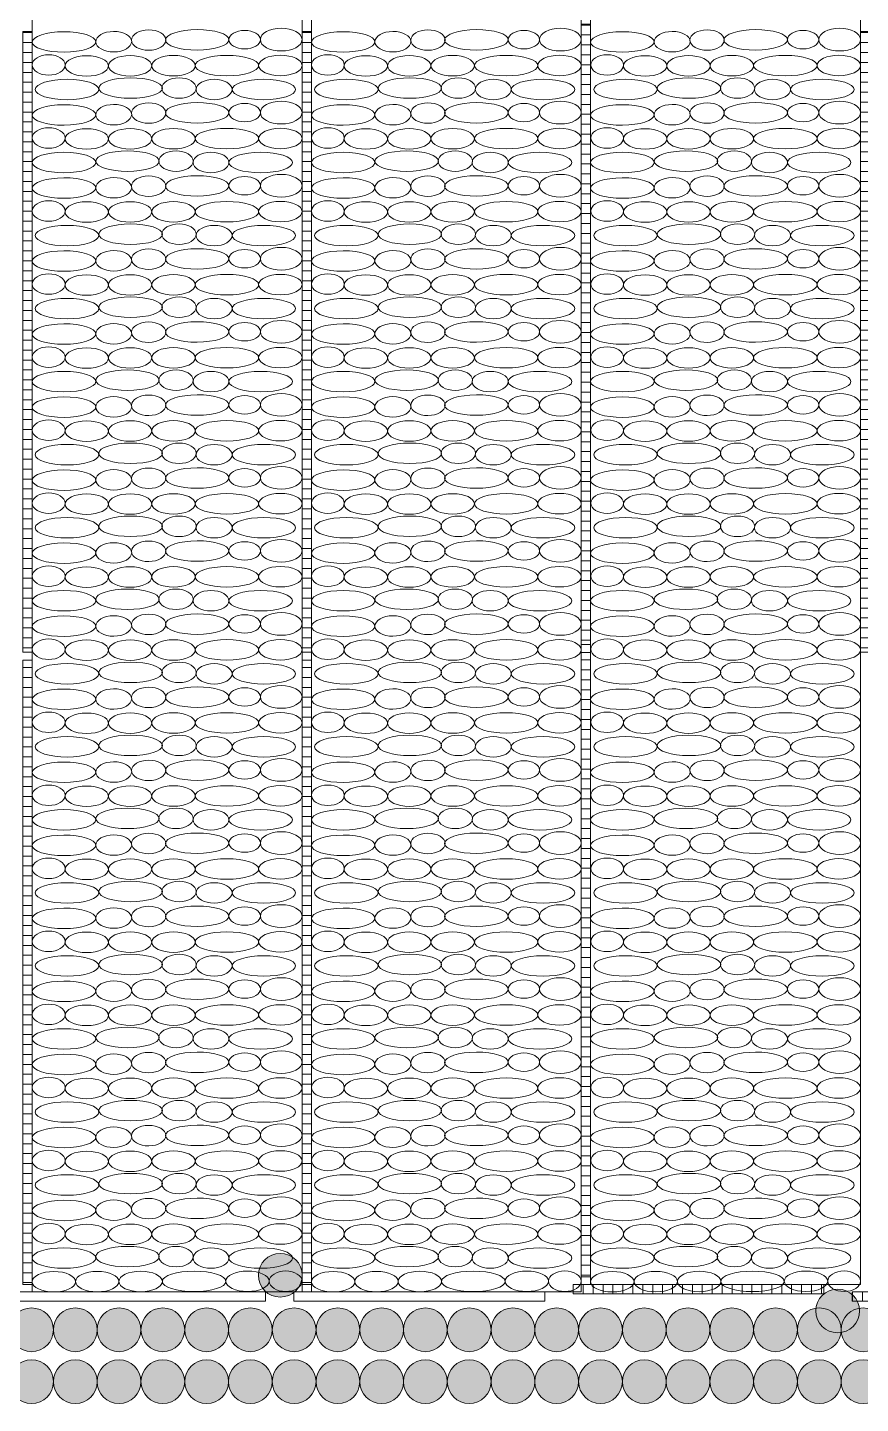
# Model space of a CAD drawing. Header units: inches. Extents: x 523 to 1492, y 69 to 539.
# Drawn here: x 635.4 to 640.73, y 267.58 to 276.39 of the extents above; entities that cross this region are included whole.
import ezdxf

# ---------------------------------------------------------------- set-up
doc = ezdxf.new("R2010")
doc.units = ezdxf.units.IN
doc.header["$MEASUREMENT"] = 0
pattern_1 = [(0, (17.8616, 0.25796), (1e-16, 0.3175), [])]
pattern_2 = [(0, (53.58904, 0.01436), (1e-16, 0.3175), [])]
pattern_3 = [(0, (62.52087, 0.01436), (1e-16, 0.3175), [])]

# ---------------------------------------------------------------- blocks, each defined once
blk = doc.blocks.new('S - 140')
at = {"linetype": 'ByBlock', "lineweight": 15}
h = blk.add_hatch(color=7, dxfattribs=at)
edge = h.paths.add_edge_path()
edge.add_arc((1417, -1396.7), 70, 0, 360)
at = {"color": 7, "linetype": 'ByBlock', "lineweight": 15}
blk.add_circle((1417, -1396.7), 70, dxfattribs=at)
blk = doc.blocks.new('Бут.полосы')
at = {"linetype": 'ByBlock', "lineweight": 15}
h = blk.add_hatch(dxfattribs=at)
h.set_pattern_fill('ANSI31', color=22, scale=0.1, angle=315, style=0)
h.set_pattern_definition(pattern_1)
h.paths.add_polyline_path([(1973.124, -4735.447), (1972.824, -4735.447), (1972.824, -4755.303), (1973.124, -4755.303)])
h = blk.add_hatch(dxfattribs=at)
h.set_pattern_fill('ANSI31', color=22, scale=0.1, angle=315, style=0)
h.set_pattern_definition([(0, (26.79356, 0.01436), (1e-16, 0.3175), [])])
h.paths.add_polyline_path([(1982.056, -4735.691), (1981.756, -4735.691), (1981.756, -4755.546), (1982.056, -4755.546)])
h = blk.add_hatch(dxfattribs=at)
h.set_pattern_fill('ANSI31', color=22, scale=0.1, angle=315, style=0)
h.set_pattern_definition(pattern_2)
h.paths.add_polyline_path([(2008.852, -4735.691), (2008.552, -4735.691), (2008.552, -4755.546), (2008.852, -4755.546)])
h = blk.add_hatch(dxfattribs=at)
h.set_pattern_fill('ANSI31', color=22, scale=0.1, angle=315, style=0)
h.set_pattern_definition(pattern_3)
h.paths.add_polyline_path([(2017.784, -4735.691), (2017.484, -4735.691), (2017.484, -4755.546), (2017.784, -4755.546)])
h = blk.add_hatch(dxfattribs=at)
h.set_pattern_fill('ANSI31', color=22, scale=0.1, angle=315, style=0)
h.set_pattern_definition(pattern_1)
h.paths.add_polyline_path([(1973.125, -4755.563), (1972.825, -4755.563), (1972.825, -4775.54), (1973.125, -4775.54)])
h = blk.add_hatch(dxfattribs=at)
h.set_pattern_fill('ANSI31', color=22, scale=0.1, angle=315, style=0)
h.set_pattern_definition(pattern_2)
h.paths.add_polyline_path([(2008.852, -4755.806), (2008.552, -4755.806), (2008.552, -4775.784), (2008.852, -4775.784)])
h = blk.add_hatch(dxfattribs=at)
h.set_pattern_fill('ANSI31', color=22, scale=0.1, angle=315, style=0)
h.set_pattern_definition(pattern_3)
h.paths.add_polyline_path([(2017.784, -4755.806), (2017.484, -4755.806), (2017.484, -4775.784), (2017.784, -4775.784)])
h = blk.add_hatch(dxfattribs=at)
h.set_pattern_fill('ANSI31', color=22, scale=0.1, angle=45, style=0)
h.set_pattern_definition([(90, (17.8616, 0.25796), (-0.3175, 6e-17), [])])
h.paths.add_polyline_path([(1980.589, -4776.084), (1980.589, -4775.784), (1972.562, -4775.784), (1972.562, -4776.084)])
h = blk.add_hatch(dxfattribs=at)
h.set_pattern_fill('ANSI31', color=22, scale=0.1, angle=45, style=0)
h.set_pattern_definition([(90, (26.79356, 0.01436), (-0.3175, 6e-17), [])])
h.paths.add_polyline_path([(1989.521, -4776.327), (1989.521, -4776.027), (1981.494, -4776.027), (1981.494, -4776.327)])
at = {"color": 7, "linetype": 'ByBlock', "lineweight": 15}
for points in [[(1973.124, -4775.784), (1981.756, -4775.784), (1981.756, -4691.934), (1973.124, -4691.934)], [(2008.852, -4776.027), (2017.484, -4776.027), (2017.484, -4691.934), (2008.852, -4691.934)], [(2017.784, -4776.027), (2026.416, -4776.027), (2026.416, -4691.934), (2017.784, -4691.934)]]:
    blk.add_lwpolyline(points, close=True, dxfattribs=at)
at = {"color": 22, "linetype": 'ByBlock', "lineweight": 15}
for points in [[(1973.124, -4735.447), (1972.824, -4735.447), (1972.824, -4755.303), (1973.124, -4755.303)], [(1982.056, -4735.691), (1981.756, -4735.691), (1981.756, -4755.546), (1982.056, -4755.546)], [(2008.852, -4735.691), (2008.552, -4735.691), (2008.552, -4755.546), (2008.852, -4755.546)], [(2017.784, -4735.691), (2017.484, -4735.691), (2017.484, -4755.546), (2017.784, -4755.546)], [(1973.125, -4755.563), (1972.825, -4755.563), (1972.825, -4775.54), (1973.125, -4775.54)], [(2008.852, -4755.806), (2008.552, -4755.806), (2008.552, -4775.784), (2008.852, -4775.784)], [(2017.784, -4755.806), (2017.484, -4755.806), (2017.484, -4775.784), (2017.784, -4775.784)], [(1980.589, -4776.084), (1980.589, -4775.784), (1972.562, -4775.784), (1972.562, -4776.084)], [(1989.521, -4776.327), (1989.521, -4776.027), (1981.494, -4776.027), (1981.494, -4776.327)], [(2016.317, -4776.327), (2016.317, -4776.027), (2008.29, -4776.027), (2008.29, -4776.327)], [(2025.249, -4776.327), (2025.249, -4776.027), (2017.221, -4776.027), (2017.221, -4776.327)]]:
    blk.add_lwpolyline(points, close=True, dxfattribs=at)
at = {"color": 253, "linetype": 'ByBlock', "lineweight": 15, "extrusion": (0, 0, -1)}
for centre, major_axis, ratio in [((1974.14, -4736.021), (-1.016, -0.005), 0.322367), ((1976.851, -4735.962), (-0.549, -0.003), 0.596748), ((1978.402, -4735.954), (-1.016, -0.005), 0.322367), ((2009.868, -4736.021), (-1.016, -0.005), 0.322367), ((2012.578, -4735.962), (-0.549, -0.003), 0.596748), ((2014.13, -4735.954), (-1.016, -0.005), 0.322367), ((2018.8, -4736.021), (-1.016, -0.005), 0.322367), ((2021.51, -4735.962), (-0.549, -0.003), 0.596748), ((2023.062, -4735.954), (-1.016, -0.005), 0.322367), ((1978.942, -4737.543), (-0.575, 0), 0.569135), ((2014.67, -4737.543), (-0.575, 0), 0.569135), ((2023.602, -4737.543), (-0.575, 0), 0.569135), ((1978.402, -4738.29), (-1.016, -0.005), 0.322367), ((2014.13, -4738.29), (-1.016, -0.005), 0.322367), ((2023.062, -4738.29), (-1.016, -0.005), 0.322367), ((1974.14, -4738.358), (-1.016, -0.005), 0.322367), ((1976.851, -4738.298), (-0.549, -0.003), 0.596748), ((2009.868, -4738.358), (-1.016, -0.005), 0.322367), ((2012.578, -4738.298), (-0.549, -0.003), 0.596748), ((2018.8, -4738.358), (-1.016, -0.005), 0.322367), ((2021.51, -4738.298), (-0.549, -0.003), 0.596748), ((1978.844, -4739.88), (-0.575, 0), 0.569135), ((2014.571, -4739.88), (-0.575, 0), 0.569135), ((2023.503, -4739.88), (-0.575, 0), 0.569135), ((1974.14, -4740.697), (-1.016, -0.005), 0.322367), ((1976.851, -4740.637), (-0.549, -0.003), 0.596748), ((1978.402, -4740.629), (-1.016, -0.005), 0.322367), ((2009.868, -4740.697), (-1.016, -0.005), 0.322367), ((2012.578, -4740.637), (-0.549, -0.003), 0.596748), ((2014.13, -4740.629), (-1.016, -0.005), 0.322367), ((2018.8, -4740.697), (-1.016, -0.005), 0.322367), ((2021.51, -4740.637), (-0.549, -0.003), 0.596748), ((2023.062, -4740.629), (-1.016, -0.005), 0.322367), ((1978.942, -4742.219), (-0.575, 0), 0.569135), ((2014.67, -4742.219), (-0.575, 0), 0.569135), ((2023.602, -4742.219), (-0.575, 0), 0.569135), ((1974.14, -4743.033), (-1.016, -0.005), 0.322367), ((1976.851, -4742.974), (-0.549, -0.003), 0.596748), ((1978.402, -4742.966), (-1.016, -0.005), 0.322367), ((2009.868, -4743.033), (-1.016, -0.005), 0.322367), ((2012.578, -4742.974), (-0.549, -0.003), 0.596748), ((2014.13, -4742.966), (-1.016, -0.005), 0.322367), ((2018.8, -4743.033), (-1.016, -0.005), 0.322367), ((2021.51, -4742.974), (-0.549, -0.003), 0.596748), ((2023.062, -4742.966), (-1.016, -0.005), 0.322367), ((1978.942, -4744.556), (-0.575, 0), 0.569135), ((2014.67, -4744.556), (-0.575, 0), 0.569135), ((2023.602, -4744.556), (-0.575, 0), 0.569135), ((1976.851, -4745.311), (-0.549, -0.003), 0.596748), ((1978.402, -4745.303), (-1.016, -0.005), 0.322367), ((2012.578, -4745.311), (-0.549, -0.003), 0.596748), ((2014.13, -4745.303), (-1.016, -0.005), 0.322367), ((2021.51, -4745.311), (-0.549, -0.003), 0.596748), ((2023.062, -4745.303), (-1.016, -0.005), 0.322367), ((1974.14, -4745.37), (-1.016, -0.005), 0.322367), ((2009.868, -4745.37), (-1.016, -0.005), 0.322367), ((2018.8, -4745.37), (-1.016, -0.005), 0.322367), ((1978.844, -4746.892), (-0.575, 0), 0.569135), ((2014.571, -4746.892), (-0.575, 0), 0.569135), ((2023.503, -4746.892), (-0.575, 0), 0.569135), ((1974.14, -4747.709), (-1.016, -0.005), 0.322367), ((1976.851, -4747.65), (-0.549, -0.003), 0.596748), ((1978.402, -4747.642), (-1.016, -0.005), 0.322367), ((2009.868, -4747.709), (-1.016, -0.005), 0.322367), ((2012.578, -4747.65), (-0.549, -0.003), 0.596748), ((2014.13, -4747.642), (-1.016, -0.005), 0.322367), ((2018.8, -4747.709), (-1.016, -0.005), 0.322367), ((2021.51, -4747.65), (-0.549, -0.003), 0.596748), ((2023.062, -4747.642), (-1.016, -0.005), 0.322367), ((1978.942, -4749.231), (-0.575, 0), 0.569135), ((2014.67, -4749.231), (-0.575, 0), 0.569135), ((2023.602, -4749.231), (-0.575, 0), 0.569135), ((1974.14, -4750.046), (-1.016, -0.005), 0.322367), ((1976.851, -4749.986), (-0.549, -0.003), 0.596748), ((1978.402, -4749.978), (-1.016, -0.005), 0.322367), ((2009.868, -4750.046), (-1.016, -0.005), 0.322367), ((2012.578, -4749.986), (-0.549, -0.003), 0.596748), ((2014.13, -4749.978), (-1.016, -0.005), 0.322367), ((2018.8, -4750.046), (-1.016, -0.005), 0.322367), ((2021.51, -4749.986), (-0.549, -0.003), 0.596748), ((2023.062, -4749.978), (-1.016, -0.005), 0.322367), ((1978.942, -4751.568), (-0.575, 0), 0.569135), ((2014.67, -4751.568), (-0.575, 0), 0.569135), ((2023.602, -4751.568), (-0.575, 0), 0.569135), ((1974.14, -4752.382), (-1.016, -0.005), 0.322367), ((1976.851, -4752.323), (-0.549, -0.003), 0.596748), ((1978.402, -4752.315), (-1.016, -0.005), 0.322367), ((2009.868, -4752.382), (-1.016, -0.005), 0.322367), ((2012.578, -4752.323), (-0.549, -0.003), 0.596748), ((2014.13, -4752.315), (-1.016, -0.005), 0.322367), ((2018.8, -4752.382), (-1.016, -0.005), 0.322367), ((2021.51, -4752.323), (-0.549, -0.003), 0.596748), ((2023.062, -4752.315), (-1.016, -0.005), 0.322367), ((1978.844, -4753.905), (-0.575, 0), 0.569135), ((2014.571, -4753.905), (-0.575, 0), 0.569135), ((2023.503, -4753.905), (-0.575, 0), 0.569135), ((1974.14, -4754.721), (-1.016, -0.005), 0.322367), ((1976.851, -4754.662), (-0.549, -0.003), 0.596748), ((1978.402, -4754.654), (-1.016, -0.005), 0.322367), ((2009.868, -4754.721), (-1.016, -0.005), 0.322367), ((2012.578, -4754.662), (-0.549, -0.003), 0.596748), ((2014.13, -4754.654), (-1.016, -0.005), 0.322367), ((2018.8, -4754.721), (-1.016, -0.005), 0.322367), ((2021.51, -4754.662), (-0.549, -0.003), 0.596748), ((2023.062, -4754.654), (-1.016, -0.005), 0.322367), ((1978.942, -4756.244), (-0.575, 0), 0.569135), ((2014.67, -4756.244), (-0.575, 0), 0.569135), ((2023.602, -4756.244), (-0.575, 0), 0.569135), ((1974.14, -4757.058), (-1.016, -0.005), 0.322367), ((1976.851, -4756.999), (-0.549, -0.003), 0.596748), ((1978.402, -4756.991), (-1.016, -0.005), 0.322367), ((2009.868, -4757.058), (-1.016, -0.005), 0.322367), ((2012.578, -4756.999), (-0.549, -0.003), 0.596748), ((2014.13, -4756.991), (-1.016, -0.005), 0.322367), ((2018.8, -4757.058), (-1.016, -0.005), 0.322367), ((2021.51, -4756.999), (-0.549, -0.003), 0.596748), ((2023.062, -4756.991), (-1.016, -0.005), 0.322367), ((1978.942, -4758.58), (-0.575, 0), 0.569135), ((2014.67, -4758.58), (-0.575, 0), 0.569135), ((2023.602, -4758.58), (-0.575, 0), 0.569135), ((1974.14, -4759.395), (-1.016, -0.005), 0.322367), ((1976.851, -4759.336), (-0.549, -0.003), 0.596748), ((1978.402, -4759.327), (-1.016, -0.005), 0.322367), ((2009.868, -4759.395), (-1.016, -0.005), 0.322367), ((2012.578, -4759.336), (-0.549, -0.003), 0.596748), ((2014.13, -4759.327), (-1.016, -0.005), 0.322367), ((2018.8, -4759.395), (-1.016, -0.005), 0.322367), ((2021.51, -4759.336), (-0.549, -0.003), 0.596748), ((2023.062, -4759.327), (-1.016, -0.005), 0.322367), ((1978.844, -4760.917), (-0.575, 0), 0.569135), ((2014.571, -4760.917), (-0.575, 0), 0.569135), ((2023.503, -4760.917), (-0.575, 0), 0.569135), ((1974.14, -4761.734), (-1.016, -0.005), 0.322367), ((1976.851, -4761.675), (-0.549, -0.003), 0.596748), ((1978.402, -4761.667), (-1.016, -0.005), 0.322367), ((2009.868, -4761.734), (-1.016, -0.005), 0.322367), ((2012.578, -4761.675), (-0.549, -0.003), 0.596748), ((2014.13, -4761.667), (-1.016, -0.005), 0.322367), ((2018.8, -4761.734), (-1.016, -0.005), 0.322367), ((2021.51, -4761.675), (-0.549, -0.003), 0.596748), ((2023.062, -4761.667), (-1.016, -0.005), 0.322367), ((1978.942, -4763.256), (-0.575, 0), 0.569135), ((2014.67, -4763.256), (-0.575, 0), 0.569135), ((2023.602, -4763.256), (-0.575, 0), 0.569135), ((1974.14, -4764.071), (-1.016, -0.005), 0.322367), ((1976.851, -4764.011), (-0.549, -0.003), 0.596748), ((1978.402, -4764.003), (-1.016, -0.005), 0.322367), ((2009.868, -4764.071), (-1.016, -0.005), 0.322367), ((2012.578, -4764.011), (-0.549, -0.003), 0.596748), ((2014.13, -4764.003), (-1.016, -0.005), 0.322367), ((2018.8, -4764.071), (-1.016, -0.005), 0.322367), ((2021.51, -4764.011), (-0.549, -0.003), 0.596748), ((2023.062, -4764.003), (-1.016, -0.005), 0.322367), ((1978.942, -4765.593), (-0.575, 0), 0.569135), ((2014.67, -4765.593), (-0.575, 0), 0.569135), ((2023.602, -4765.593), (-0.575, 0), 0.569135), ((1974.14, -4766.407), (-1.016, -0.005), 0.322367), ((1976.851, -4766.348), (-0.549, -0.003), 0.596748), ((1978.402, -4766.34), (-1.016, -0.005), 0.322367), ((2009.868, -4766.407), (-1.016, -0.005), 0.322367), ((2012.578, -4766.348), (-0.549, -0.003), 0.596748), ((2014.13, -4766.34), (-1.016, -0.005), 0.322367), ((2018.8, -4766.407), (-1.016, -0.005), 0.322367), ((2021.51, -4766.348), (-0.549, -0.003), 0.596748), ((2023.062, -4766.34), (-1.016, -0.005), 0.322367), ((1978.844, -4767.929), (-0.575, 0), 0.569135), ((2014.571, -4767.929), (-0.575, 0), 0.569135), ((2023.503, -4767.929), (-0.575, 0), 0.569135), ((1978.402, -4768.679), (-1.016, -0.005), 0.322367), ((2014.13, -4768.679), (-1.016, -0.005), 0.322367), ((2023.062, -4768.679), (-1.016, -0.005), 0.322367), ((1974.14, -4768.746), (-1.016, -0.005), 0.322367), ((1976.851, -4768.687), (-0.549, -0.003), 0.596748), ((2009.868, -4768.746), (-1.016, -0.005), 0.322367), ((2012.578, -4768.687), (-0.549, -0.003), 0.596748), ((2018.8, -4768.746), (-1.016, -0.005), 0.322367), ((2021.51, -4768.687), (-0.549, -0.003), 0.596748), ((1978.942, -4770.269), (-0.575, 0), 0.569135), ((2014.67, -4770.269), (-0.575, 0), 0.569135), ((2023.602, -4770.269), (-0.575, 0), 0.569135), ((1974.14, -4771.083), (-1.016, -0.005), 0.322367), ((1976.851, -4771.024), (-0.549, -0.003), 0.596748), ((1978.402, -4771.016), (-1.016, -0.005), 0.322367), ((2009.868, -4771.083), (-1.016, -0.005), 0.322367), ((2012.578, -4771.024), (-0.549, -0.003), 0.596748), ((2014.13, -4771.016), (-1.016, -0.005), 0.322367), ((2018.8, -4771.083), (-1.016, -0.005), 0.322367), ((2021.51, -4771.024), (-0.549, -0.003), 0.596748), ((2023.062, -4771.016), (-1.016, -0.005), 0.322367), ((1978.942, -4772.605), (-0.575, 0), 0.569135), ((2014.67, -4772.605), (-0.575, 0), 0.569135), ((2023.602, -4772.605), (-0.575, 0), 0.569135), ((1974.14, -4773.42), (-1.016, -0.005), 0.322367), ((1976.851, -4773.36), (-0.549, -0.003), 0.596748), ((1978.402, -4773.352), (-1.016, -0.005), 0.322367), ((2009.868, -4773.42), (-1.016, -0.005), 0.322367), ((2012.578, -4773.36), (-0.549, -0.003), 0.596748), ((2014.13, -4773.352), (-1.016, -0.005), 0.322367), ((2018.8, -4773.42), (-1.016, -0.005), 0.322367), ((2021.51, -4773.36), (-0.549, -0.003), 0.596748), ((2023.062, -4773.352), (-1.016, -0.005), 0.322367), ((1978.844, -4774.942), (-0.575, 0), 0.569135), ((2014.571, -4774.942), (-0.575, 0), 0.569135), ((2023.503, -4774.942), (-0.575, 0), 0.569135)]:
    blk.add_ellipse(centre, major_axis=major_axis, ratio=ratio, dxfattribs=at)
at = {"color": 253, "linetype": 'ByBlock', "lineweight": 15}
for centre, major_axis, ratio in [((1975.732, -4736.013), (0.575, 0.003), 0.569135), ((1979.921, -4735.948), (-0.502, 0), 0.586261), ((1981.09, -4735.948), (-0.667, 0), 0.543772), ((2011.459, -4736.013), (0.575, 0.003), 0.569135), ((2015.648, -4735.948), (-0.502, 0), 0.586261), ((2016.817, -4735.948), (-0.667, 0), 0.543772), ((2020.391, -4736.013), (0.575, 0.003), 0.569135), ((2024.58, -4735.948), (-0.502, 0), 0.586261), ((2025.749, -4735.948), (-0.667, 0), 0.543772), ((1973.652, -4736.757), (-0.525, 0), 0.625314), ((1974.867, -4736.789), (0.694, 0), 0.47197), ((1976.255, -4736.785), (0.694, 0), 0.47197), ((1977.643, -4736.781), (0.694, 0), 0.47197), ((1979.353, -4736.778), (1.016, 0), 0.322367), ((1981.063, -4736.774), (0.694, 0), 0.47197), ((2009.379, -4736.757), (-0.525, 0), 0.625314), ((2010.595, -4736.789), (0.694, 0), 0.47197), ((2011.982, -4736.785), (0.694, 0), 0.47197), ((2013.37, -4736.781), (0.694, 0), 0.47197), ((2015.08, -4736.778), (1.016, 0), 0.322367), ((2016.79, -4736.774), (0.694, 0), 0.47197), ((2018.311, -4736.757), (-0.525, 0), 0.625314), ((2019.527, -4736.789), (0.694, 0), 0.47197), ((2020.914, -4736.785), (0.694, 0), 0.47197), ((2022.302, -4736.781), (0.694, 0), 0.47197), ((2024.012, -4736.778), (1.016, 0), 0.322367), ((2025.722, -4736.774), (0.694, 0), 0.47197), ((1974.239, -4737.543), (1.016, 0), 0.322367), ((1976.271, -4737.498), (1.016, 0), 0.322367), ((1977.823, -4737.498), (0.549, 0), 0.596748), ((1980.534, -4737.543), (1.016, 0), 0.322367), ((2009.967, -4737.543), (1.016, 0), 0.322367), ((2011.999, -4737.498), (1.016, 0), 0.322367), ((2013.55, -4737.498), (0.549, 0), 0.596748), ((2016.261, -4737.543), (1.016, 0), 0.322367), ((2018.899, -4737.543), (1.016, 0), 0.322367), ((2020.931, -4737.498), (1.016, 0), 0.322367), ((2022.482, -4737.498), (0.549, 0), 0.596748), ((2025.193, -4737.543), (1.016, 0), 0.322367), ((1981.09, -4738.284), (-0.667, 0), 0.543772), ((2016.817, -4738.284), (-0.667, 0), 0.543772), ((2025.749, -4738.284), (-0.667, 0), 0.543772), ((1975.732, -4738.349), (0.575, 0.003), 0.569135), ((1979.921, -4738.284), (-0.502, 0), 0.586261), ((2011.459, -4738.349), (0.575, 0.003), 0.569135), ((2015.648, -4738.284), (-0.502, 0), 0.586261), ((2020.391, -4738.349), (0.575, 0.003), 0.569135), ((2024.58, -4738.284), (-0.502, 0), 0.586261), ((1973.652, -4739.094), (-0.525, 0), 0.625314), ((1974.867, -4739.125), (0.694, 0), 0.47197), ((1976.255, -4739.121), (0.694, 0), 0.47197), ((1977.643, -4739.118), (0.694, 0), 0.47197), ((1979.353, -4739.114), (1.016, 0), 0.322367), ((1981.063, -4739.111), (0.694, 0), 0.47197), ((2009.379, -4739.094), (-0.525, 0), 0.625314), ((2010.595, -4739.125), (0.694, 0), 0.47197), ((2011.982, -4739.121), (0.694, 0), 0.47197), ((2013.37, -4739.118), (0.694, 0), 0.47197), ((2015.08, -4739.114), (1.016, 0), 0.322367), ((2016.79, -4739.111), (0.694, 0), 0.47197), ((2018.311, -4739.094), (-0.525, 0), 0.625314), ((2019.527, -4739.125), (0.694, 0), 0.47197), ((2020.914, -4739.121), (0.694, 0), 0.47197), ((2022.302, -4739.118), (0.694, 0), 0.47197), ((2024.012, -4739.114), (1.016, 0), 0.322367), ((2025.722, -4739.111), (0.694, 0), 0.47197), ((1974.141, -4739.88), (1.016, 0), 0.322367), ((1976.173, -4739.835), (1.016, 0), 0.322367), ((1977.724, -4739.835), (0.549, 0), 0.596748), ((1980.435, -4739.88), (1.016, 0), 0.322367), ((2009.868, -4739.88), (1.016, 0), 0.322367), ((2011.9, -4739.835), (1.016, 0), 0.322367), ((2013.452, -4739.835), (0.549, 0), 0.596748), ((2016.162, -4739.88), (1.016, 0), 0.322367), ((2018.8, -4739.88), (1.016, 0), 0.322367), ((2020.832, -4739.835), (1.016, 0), 0.322367), ((2022.384, -4739.835), (0.549, 0), 0.596748), ((2025.094, -4739.88), (1.016, 0), 0.322367), ((1975.732, -4740.688), (0.575, 0.003), 0.569135), ((1979.921, -4740.623), (-0.502, 0), 0.586261), ((1981.09, -4740.623), (-0.667, 0), 0.543772), ((2011.459, -4740.688), (0.575, 0.003), 0.569135), ((2015.648, -4740.623), (-0.502, 0), 0.586261), ((2016.817, -4740.623), (-0.667, 0), 0.543772), ((2020.391, -4740.688), (0.575, 0.003), 0.569135), ((2024.58, -4740.623), (-0.502, 0), 0.586261), ((2025.749, -4740.623), (-0.667, 0), 0.543772), ((1973.652, -4741.433), (-0.525, 0), 0.625314), ((1974.867, -4741.464), (0.694, 0), 0.47197), ((1976.255, -4741.461), (0.694, 0), 0.47197), ((1977.643, -4741.457), (0.694, 0), 0.47197), ((1979.353, -4741.454), (1.016, 0), 0.322367), ((1981.063, -4741.45), (0.694, 0), 0.47197), ((2009.379, -4741.433), (-0.525, 0), 0.625314), ((2010.595, -4741.464), (0.694, 0), 0.47197), ((2011.982, -4741.461), (0.694, 0), 0.47197), ((2013.37, -4741.457), (0.694, 0), 0.47197), ((2015.08, -4741.454), (1.016, 0), 0.322367), ((2016.79, -4741.45), (0.694, 0), 0.47197), ((2018.311, -4741.433), (-0.525, 0), 0.625314), ((2019.527, -4741.464), (0.694, 0), 0.47197), ((2020.914, -4741.461), (0.694, 0), 0.47197), ((2022.302, -4741.457), (0.694, 0), 0.47197), ((2024.012, -4741.454), (1.016, 0), 0.322367), ((2025.722, -4741.45), (0.694, 0), 0.47197), ((1974.239, -4742.219), (1.016, 0), 0.322367), ((1976.271, -4742.174), (1.016, 0), 0.322367), ((1977.823, -4742.174), (0.549, 0), 0.596748), ((1980.534, -4742.219), (1.016, 0), 0.322367), ((2009.967, -4742.219), (1.016, 0), 0.322367), ((2011.999, -4742.174), (1.016, 0), 0.322367), ((2013.55, -4742.174), (0.549, 0), 0.596748), ((2016.261, -4742.219), (1.016, 0), 0.322367), ((2018.899, -4742.219), (1.016, 0), 0.322367), ((2020.931, -4742.174), (1.016, 0), 0.322367), ((2022.482, -4742.174), (0.549, 0), 0.596748), ((2025.193, -4742.219), (1.016, 0), 0.322367), ((1975.732, -4743.025), (0.575, 0.003), 0.569135), ((1979.921, -4742.96), (-0.502, 0), 0.586261), ((1981.09, -4742.96), (-0.667, 0), 0.543772), ((2011.459, -4743.025), (0.575, 0.003), 0.569135), ((2015.648, -4742.96), (-0.502, 0), 0.586261), ((2016.817, -4742.96), (-0.667, 0), 0.543772), ((2020.391, -4743.025), (0.575, 0.003), 0.569135), ((2024.58, -4742.96), (-0.502, 0), 0.586261), ((2025.749, -4742.96), (-0.667, 0), 0.543772), ((1973.652, -4743.77), (-0.525, 0), 0.625314), ((1974.867, -4743.801), (0.694, 0), 0.47197), ((1976.255, -4743.797), (0.694, 0), 0.47197), ((1977.643, -4743.793), (0.694, 0), 0.47197), ((1979.353, -4743.79), (1.016, 0), 0.322367), ((1981.063, -4743.787), (0.694, 0), 0.47197), ((2009.379, -4743.77), (-0.525, 0), 0.625314), ((2010.595, -4743.801), (0.694, 0), 0.47197), ((2011.982, -4743.797), (0.694, 0), 0.47197), ((2013.37, -4743.793), (0.694, 0), 0.47197), ((2015.08, -4743.79), (1.016, 0), 0.322367), ((2016.79, -4743.787), (0.694, 0), 0.47197), ((2018.311, -4743.77), (-0.525, 0), 0.625314), ((2019.527, -4743.801), (0.694, 0), 0.47197), ((2020.914, -4743.797), (0.694, 0), 0.47197), ((2022.302, -4743.793), (0.694, 0), 0.47197), ((2024.012, -4743.79), (1.016, 0), 0.322367), ((2025.722, -4743.787), (0.694, 0), 0.47197), ((1974.239, -4744.556), (1.016, 0), 0.322367), ((1976.271, -4744.51), (1.016, 0), 0.322367), ((1977.823, -4744.51), (0.549, 0), 0.596748), ((1980.534, -4744.556), (1.016, 0), 0.322367), ((2009.967, -4744.556), (1.016, 0), 0.322367), ((2011.999, -4744.51), (1.016, 0), 0.322367), ((2013.55, -4744.51), (0.549, 0), 0.596748), ((2016.261, -4744.556), (1.016, 0), 0.322367), ((2018.899, -4744.556), (1.016, 0), 0.322367), ((2020.931, -4744.51), (1.016, 0), 0.322367), ((2022.482, -4744.51), (0.549, 0), 0.596748), ((2025.193, -4744.556), (1.016, 0), 0.322367), ((1979.921, -4745.297), (-0.502, 0), 0.586261), ((1981.09, -4745.297), (-0.667, 0), 0.543772), ((2015.648, -4745.297), (-0.502, 0), 0.586261), ((2016.817, -4745.297), (-0.667, 0), 0.543772), ((2024.58, -4745.297), (-0.502, 0), 0.586261), ((2025.749, -4745.297), (-0.667, 0), 0.543772), ((1975.732, -4745.362), (0.575, 0.003), 0.569135), ((2011.459, -4745.362), (0.575, 0.003), 0.569135), ((2020.391, -4745.362), (0.575, 0.003), 0.569135), ((1973.652, -4746.107), (-0.525, 0), 0.625314), ((1974.867, -4746.138), (0.694, 0), 0.47197), ((1976.255, -4746.134), (0.694, 0), 0.47197), ((1977.643, -4746.13), (0.694, 0), 0.47197), ((1979.353, -4746.127), (1.016, 0), 0.322367), ((1981.063, -4746.123), (0.694, 0), 0.47197), ((2009.379, -4746.107), (-0.525, 0), 0.625314), ((2010.595, -4746.138), (0.694, 0), 0.47197), ((2011.982, -4746.134), (0.694, 0), 0.47197), ((2013.37, -4746.13), (0.694, 0), 0.47197), ((2015.08, -4746.127), (1.016, 0), 0.322367), ((2016.79, -4746.123), (0.694, 0), 0.47197), ((2018.311, -4746.107), (-0.525, 0), 0.625314), ((2019.527, -4746.138), (0.694, 0), 0.47197), ((2020.914, -4746.134), (0.694, 0), 0.47197), ((2022.302, -4746.13), (0.694, 0), 0.47197), ((2024.012, -4746.127), (1.016, 0), 0.322367), ((2025.722, -4746.123), (0.694, 0), 0.47197), ((1974.141, -4746.892), (1.016, 0), 0.322367), ((1976.173, -4746.847), (1.016, 0), 0.322367), ((1977.724, -4746.847), (0.549, 0), 0.596748), ((1980.435, -4746.892), (1.016, 0), 0.322367), ((2009.868, -4746.892), (1.016, 0), 0.322367), ((2011.9, -4746.847), (1.016, 0), 0.322367), ((2013.452, -4746.847), (0.549, 0), 0.596748), ((2016.162, -4746.892), (1.016, 0), 0.322367), ((2018.8, -4746.892), (1.016, 0), 0.322367), ((2020.832, -4746.847), (1.016, 0), 0.322367), ((2022.384, -4746.847), (0.549, 0), 0.596748), ((2025.094, -4746.892), (1.016, 0), 0.322367), ((1975.732, -4747.701), (0.575, 0.003), 0.569135), ((1979.921, -4747.636), (-0.502, 0), 0.586261), ((1981.09, -4747.636), (-0.667, 0), 0.543772), ((2011.459, -4747.701), (0.575, 0.003), 0.569135), ((2015.648, -4747.636), (-0.502, 0), 0.586261), ((2016.817, -4747.636), (-0.667, 0), 0.543772), ((2020.391, -4747.701), (0.575, 0.003), 0.569135), ((2024.58, -4747.636), (-0.502, 0), 0.586261), ((2025.749, -4747.636), (-0.667, 0), 0.543772), ((1973.652, -4748.446), (-0.525, 0), 0.625314), ((1974.867, -4748.477), (0.694, 0), 0.47197), ((1976.255, -4748.473), (0.694, 0), 0.47197), ((1977.643, -4748.469), (0.694, 0), 0.47197), ((1979.353, -4748.466), (1.016, 0), 0.322367), ((1981.063, -4748.462), (0.694, 0), 0.47197), ((2009.379, -4748.446), (-0.525, 0), 0.625314), ((2010.595, -4748.477), (0.694, 0), 0.47197), ((2011.982, -4748.473), (0.694, 0), 0.47197), ((2013.37, -4748.469), (0.694, 0), 0.47197), ((2015.08, -4748.466), (1.016, 0), 0.322367), ((2016.79, -4748.462), (0.694, 0), 0.47197), ((2018.311, -4748.446), (-0.525, 0), 0.625314), ((2019.527, -4748.477), (0.694, 0), 0.47197), ((2020.914, -4748.473), (0.694, 0), 0.47197), ((2022.302, -4748.469), (0.694, 0), 0.47197), ((2024.012, -4748.466), (1.016, 0), 0.322367), ((2025.722, -4748.462), (0.694, 0), 0.47197), ((1974.239, -4749.231), (1.016, 0), 0.322367), ((1976.271, -4749.186), (1.016, 0), 0.322367), ((1977.823, -4749.186), (0.549, 0), 0.596748), ((1980.534, -4749.231), (1.016, 0), 0.322367), ((2009.967, -4749.231), (1.016, 0), 0.322367), ((2011.999, -4749.186), (1.016, 0), 0.322367), ((2013.55, -4749.186), (0.549, 0), 0.596748), ((2016.261, -4749.231), (1.016, 0), 0.322367), ((2018.899, -4749.231), (1.016, 0), 0.322367), ((2020.931, -4749.186), (1.016, 0), 0.322367), ((2022.482, -4749.186), (0.549, 0), 0.596748), ((2025.193, -4749.231), (1.016, 0), 0.322367), ((1975.732, -4750.037), (0.575, 0.003), 0.569135), ((1979.921, -4749.972), (-0.502, 0), 0.586261), ((1981.09, -4749.972), (-0.667, 0), 0.543772), ((2011.459, -4750.037), (0.575, 0.003), 0.569135), ((2015.648, -4749.972), (-0.502, 0), 0.586261), ((2016.817, -4749.972), (-0.667, 0), 0.543772), ((2020.391, -4750.037), (0.575, 0.003), 0.569135), ((2024.58, -4749.972), (-0.502, 0), 0.586261), ((2025.749, -4749.972), (-0.667, 0), 0.543772), ((1973.652, -4750.782), (-0.525, 0), 0.625314), ((1974.867, -4750.813), (0.694, 0), 0.47197), ((1976.255, -4750.81), (0.694, 0), 0.47197), ((1977.643, -4750.806), (0.694, 0), 0.47197), ((1979.353, -4750.803), (1.016, 0), 0.322367), ((1981.063, -4750.799), (0.694, 0), 0.47197), ((2009.379, -4750.782), (-0.525, 0), 0.625314), ((2010.595, -4750.813), (0.694, 0), 0.47197), ((2011.982, -4750.81), (0.694, 0), 0.47197), ((2013.37, -4750.806), (0.694, 0), 0.47197), ((2015.08, -4750.803), (1.016, 0), 0.322367), ((2016.79, -4750.799), (0.694, 0), 0.47197), ((2018.311, -4750.782), (-0.525, 0), 0.625314), ((2019.527, -4750.813), (0.694, 0), 0.47197), ((2020.914, -4750.81), (0.694, 0), 0.47197), ((2022.302, -4750.806), (0.694, 0), 0.47197), ((2024.012, -4750.803), (1.016, 0), 0.322367), ((2025.722, -4750.799), (0.694, 0), 0.47197), ((1974.239, -4751.568), (1.016, 0), 0.322367), ((1976.271, -4751.523), (1.016, 0), 0.322367), ((1977.823, -4751.523), (0.549, 0), 0.596748), ((1980.534, -4751.568), (1.016, 0), 0.322367), ((2009.967, -4751.568), (1.016, 0), 0.322367), ((2011.999, -4751.523), (1.016, 0), 0.322367), ((2013.55, -4751.523), (0.549, 0), 0.596748), ((2016.261, -4751.568), (1.016, 0), 0.322367), ((2018.899, -4751.568), (1.016, 0), 0.322367), ((2020.931, -4751.523), (1.016, 0), 0.322367), ((2022.482, -4751.523), (0.549, 0), 0.596748), ((2025.193, -4751.568), (1.016, 0), 0.322367), ((1975.732, -4752.374), (0.575, 0.003), 0.569135), ((1979.921, -4752.309), (-0.502, 0), 0.586261), ((1981.09, -4752.309), (-0.667, 0), 0.543772), ((2011.459, -4752.374), (0.575, 0.003), 0.569135), ((2015.648, -4752.309), (-0.502, 0), 0.586261), ((2016.817, -4752.309), (-0.667, 0), 0.543772), ((2020.391, -4752.374), (0.575, 0.003), 0.569135), ((2024.58, -4752.309), (-0.502, 0), 0.586261), ((2025.749, -4752.309), (-0.667, 0), 0.543772), ((1973.652, -4753.119), (-0.525, 0), 0.625314), ((1974.867, -4753.15), (0.694, 0), 0.47197), ((1976.255, -4753.146), (0.694, 0), 0.47197), ((1977.643, -4753.142), (0.694, 0), 0.47197), ((1979.353, -4753.139), (1.016, 0), 0.322367), ((1981.063, -4753.136), (0.694, 0), 0.47197), ((2009.379, -4753.119), (-0.525, 0), 0.625314), ((2010.595, -4753.15), (0.694, 0), 0.47197), ((2011.982, -4753.146), (0.694, 0), 0.47197), ((2013.37, -4753.142), (0.694, 0), 0.47197), ((2015.08, -4753.139), (1.016, 0), 0.322367), ((2016.79, -4753.136), (0.694, 0), 0.47197), ((2018.311, -4753.119), (-0.525, 0), 0.625314), ((2019.527, -4753.15), (0.694, 0), 0.47197), ((2020.914, -4753.146), (0.694, 0), 0.47197), ((2022.302, -4753.142), (0.694, 0), 0.47197), ((2024.012, -4753.139), (1.016, 0), 0.322367), ((2025.722, -4753.136), (0.694, 0), 0.47197), ((1974.141, -4753.905), (1.016, 0), 0.322367), ((1976.173, -4753.859), (1.016, 0), 0.322367), ((1977.724, -4753.859), (0.549, 0), 0.596748), ((1980.435, -4753.905), (1.016, 0), 0.322367), ((2009.868, -4753.905), (1.016, 0), 0.322367), ((2011.9, -4753.859), (1.016, 0), 0.322367), ((2013.452, -4753.859), (0.549, 0), 0.596748), ((2016.162, -4753.905), (1.016, 0), 0.322367), ((2018.8, -4753.905), (1.016, 0), 0.322367), ((2020.832, -4753.859), (1.016, 0), 0.322367), ((2022.384, -4753.859), (0.549, 0), 0.596748), ((2025.094, -4753.905), (1.016, 0), 0.322367), ((1975.732, -4754.713), (0.575, 0.003), 0.569135), ((1979.921, -4754.648), (-0.502, 0), 0.586261), ((1981.09, -4754.648), (-0.667, 0), 0.543772), ((2011.459, -4754.713), (0.575, 0.003), 0.569135), ((2015.648, -4754.648), (-0.502, 0), 0.586261), ((2016.817, -4754.648), (-0.667, 0), 0.543772), ((2020.391, -4754.713), (0.575, 0.003), 0.569135), ((2024.58, -4754.648), (-0.502, 0), 0.586261), ((2025.749, -4754.648), (-0.667, 0), 0.543772), ((1973.652, -4755.458), (-0.525, 0), 0.625314), ((2009.379, -4755.458), (-0.525, 0), 0.625314), ((2018.311, -4755.458), (-0.525, 0), 0.625314), ((1974.867, -4755.489), (0.694, 0), 0.47197), ((1976.255, -4755.485), (0.694, 0), 0.47197), ((1977.643, -4755.482), (0.694, 0), 0.47197), ((1979.353, -4755.478), (1.016, 0), 0.322367), ((1981.063, -4755.475), (0.694, 0), 0.47197), ((2010.595, -4755.489), (0.694, 0), 0.47197), ((2011.982, -4755.485), (0.694, 0), 0.47197), ((2013.37, -4755.482), (0.694, 0), 0.47197), ((2015.08, -4755.478), (1.016, 0), 0.322367), ((2016.79, -4755.475), (0.694, 0), 0.47197), ((2019.527, -4755.489), (0.694, 0), 0.47197), ((2020.914, -4755.485), (0.694, 0), 0.47197), ((2022.302, -4755.482), (0.694, 0), 0.47197), ((2024.012, -4755.478), (1.016, 0), 0.322367), ((2025.722, -4755.475), (0.694, 0), 0.47197), ((1974.239, -4756.244), (1.016, 0), 0.322367), ((1976.271, -4756.199), (1.016, 0), 0.322367), ((1977.823, -4756.199), (0.549, 0), 0.596748), ((1980.534, -4756.244), (1.016, 0), 0.322367), ((2009.967, -4756.244), (1.016, 0), 0.322367), ((2011.999, -4756.199), (1.016, 0), 0.322367), ((2013.55, -4756.199), (0.549, 0), 0.596748), ((2016.261, -4756.244), (1.016, 0), 0.322367), ((2018.899, -4756.244), (1.016, 0), 0.322367), ((2020.931, -4756.199), (1.016, 0), 0.322367), ((2022.482, -4756.199), (0.549, 0), 0.596748), ((2025.193, -4756.244), (1.016, 0), 0.322367), ((1975.732, -4757.05), (0.575, 0.003), 0.569135), ((1979.921, -4756.985), (-0.502, 0), 0.586261), ((1981.09, -4756.985), (-0.667, 0), 0.543772), ((2011.459, -4757.05), (0.575, 0.003), 0.569135), ((2015.648, -4756.985), (-0.502, 0), 0.586261), ((2016.817, -4756.985), (-0.667, 0), 0.543772), ((2020.391, -4757.05), (0.575, 0.003), 0.569135), ((2024.58, -4756.985), (-0.502, 0), 0.586261), ((2025.749, -4756.985), (-0.667, 0), 0.543772), ((1973.652, -4757.795), (-0.525, 0), 0.625314), ((1974.867, -4757.826), (0.694, 0), 0.47197), ((1976.255, -4757.822), (0.694, 0), 0.47197), ((1977.643, -4757.818), (0.694, 0), 0.47197), ((1979.353, -4757.815), (1.016, 0), 0.322367), ((1981.063, -4757.811), (0.694, 0), 0.47197), ((2009.379, -4757.795), (-0.525, 0), 0.625314), ((2010.595, -4757.826), (0.694, 0), 0.47197), ((2011.982, -4757.822), (0.694, 0), 0.47197), ((2013.37, -4757.818), (0.694, 0), 0.47197), ((2015.08, -4757.815), (1.016, 0), 0.322367), ((2016.79, -4757.811), (0.694, 0), 0.47197), ((2018.311, -4757.795), (-0.525, 0), 0.625314), ((2019.527, -4757.826), (0.694, 0), 0.47197), ((2020.914, -4757.822), (0.694, 0), 0.47197), ((2022.302, -4757.818), (0.694, 0), 0.47197), ((2024.012, -4757.815), (1.016, 0), 0.322367), ((2025.722, -4757.811), (0.694, 0), 0.47197), ((1976.271, -4758.535), (1.016, 0), 0.322367), ((1977.823, -4758.535), (0.549, 0), 0.596748), ((2011.999, -4758.535), (1.016, 0), 0.322367), ((2013.55, -4758.535), (0.549, 0), 0.596748), ((2020.931, -4758.535), (1.016, 0), 0.322367), ((2022.482, -4758.535), (0.549, 0), 0.596748), ((1974.239, -4758.58), (1.016, 0), 0.322367), ((1980.534, -4758.58), (1.016, 0), 0.322367), ((2009.967, -4758.58), (1.016, 0), 0.322367), ((2016.261, -4758.58), (1.016, 0), 0.322367), ((2018.899, -4758.58), (1.016, 0), 0.322367), ((2025.193, -4758.58), (1.016, 0), 0.322367), ((1975.732, -4759.387), (0.575, 0.003), 0.569135), ((1979.921, -4759.321), (-0.502, 0), 0.586261), ((1981.09, -4759.321), (-0.667, 0), 0.543772), ((2011.459, -4759.387), (0.575, 0.003), 0.569135), ((2015.648, -4759.321), (-0.502, 0), 0.586261), ((2016.817, -4759.321), (-0.667, 0), 0.543772), ((2020.391, -4759.387), (0.575, 0.003), 0.569135), ((2024.58, -4759.321), (-0.502, 0), 0.586261), ((2025.749, -4759.321), (-0.667, 0), 0.543772), ((1973.652, -4760.131), (-0.525, 0), 0.625314), ((1974.867, -4760.162), (0.694, 0), 0.47197), ((1976.255, -4760.159), (0.694, 0), 0.47197), ((1977.643, -4760.155), (0.694, 0), 0.47197), ((1979.353, -4760.152), (1.016, 0), 0.322367), ((1981.063, -4760.148), (0.694, 0), 0.47197), ((2009.379, -4760.131), (-0.525, 0), 0.625314), ((2010.595, -4760.162), (0.694, 0), 0.47197), ((2011.982, -4760.159), (0.694, 0), 0.47197), ((2013.37, -4760.155), (0.694, 0), 0.47197), ((2015.08, -4760.152), (1.016, 0), 0.322367), ((2016.79, -4760.148), (0.694, 0), 0.47197), ((2018.311, -4760.131), (-0.525, 0), 0.625314), ((2019.527, -4760.162), (0.694, 0), 0.47197), ((2020.914, -4760.159), (0.694, 0), 0.47197), ((2022.302, -4760.155), (0.694, 0), 0.47197), ((2024.012, -4760.152), (1.016, 0), 0.322367), ((2025.722, -4760.148), (0.694, 0), 0.47197), ((1974.141, -4760.917), (1.016, 0), 0.322367), ((1976.173, -4760.872), (1.016, 0), 0.322367), ((1977.724, -4760.872), (0.549, 0), 0.596748), ((1980.435, -4760.917), (1.016, 0), 0.322367), ((2009.868, -4760.917), (1.016, 0), 0.322367), ((2011.9, -4760.872), (1.016, 0), 0.322367), ((2013.452, -4760.872), (0.549, 0), 0.596748), ((2016.162, -4760.917), (1.016, 0), 0.322367), ((2018.8, -4760.917), (1.016, 0), 0.322367), ((2020.832, -4760.872), (1.016, 0), 0.322367), ((2022.384, -4760.872), (0.549, 0), 0.596748), ((2025.094, -4760.917), (1.016, 0), 0.322367), ((1981.09, -4761.661), (-0.667, 0), 0.543772), ((2016.817, -4761.661), (-0.667, 0), 0.543772), ((2025.749, -4761.661), (-0.667, 0), 0.543772), ((1975.732, -4761.726), (0.575, 0.003), 0.569135), ((1979.921, -4761.661), (-0.502, 0), 0.586261), ((2011.459, -4761.726), (0.575, 0.003), 0.569135), ((2015.648, -4761.661), (-0.502, 0), 0.586261), ((2020.391, -4761.726), (0.575, 0.003), 0.569135), ((2024.58, -4761.661), (-0.502, 0), 0.586261), ((1973.652, -4762.47), (-0.525, 0), 0.625314), ((1974.867, -4762.502), (0.694, 0), 0.47197), ((1976.255, -4762.498), (0.694, 0), 0.47197), ((1977.643, -4762.494), (0.694, 0), 0.47197), ((1979.353, -4762.491), (1.016, 0), 0.322367), ((1981.063, -4762.487), (0.694, 0), 0.47197), ((2009.379, -4762.47), (-0.525, 0), 0.625314), ((2010.595, -4762.502), (0.694, 0), 0.47197), ((2011.982, -4762.498), (0.694, 0), 0.47197), ((2013.37, -4762.494), (0.694, 0), 0.47197), ((2015.08, -4762.491), (1.016, 0), 0.322367), ((2016.79, -4762.487), (0.694, 0), 0.47197), ((2018.311, -4762.47), (-0.525, 0), 0.625314), ((2019.527, -4762.502), (0.694, 0), 0.47197), ((2020.914, -4762.498), (0.694, 0), 0.47197), ((2022.302, -4762.494), (0.694, 0), 0.47197), ((2024.012, -4762.491), (1.016, 0), 0.322367), ((2025.722, -4762.487), (0.694, 0), 0.47197), ((1974.239, -4763.256), (1.016, 0), 0.322367), ((1976.271, -4763.211), (1.016, 0), 0.322367), ((1977.823, -4763.211), (0.549, 0), 0.596748), ((1980.534, -4763.256), (1.016, 0), 0.322367), ((2009.967, -4763.256), (1.016, 0), 0.322367), ((2011.999, -4763.211), (1.016, 0), 0.322367), ((2013.55, -4763.211), (0.549, 0), 0.596748), ((2016.261, -4763.256), (1.016, 0), 0.322367), ((2018.899, -4763.256), (1.016, 0), 0.322367), ((2020.931, -4763.211), (1.016, 0), 0.322367), ((2022.482, -4763.211), (0.549, 0), 0.596748), ((2025.193, -4763.256), (1.016, 0), 0.322367), ((1975.732, -4764.062), (0.575, 0.003), 0.569135), ((1979.921, -4763.997), (-0.502, 0), 0.586261), ((1981.09, -4763.997), (-0.667, 0), 0.543772), ((2011.459, -4764.062), (0.575, 0.003), 0.569135), ((2015.648, -4763.997), (-0.502, 0), 0.586261), ((2016.817, -4763.997), (-0.667, 0), 0.543772), ((2020.391, -4764.062), (0.575, 0.003), 0.569135), ((2024.58, -4763.997), (-0.502, 0), 0.586261), ((2025.749, -4763.997), (-0.667, 0), 0.543772), ((1973.652, -4764.807), (-0.525, 0), 0.625314), ((1974.867, -4764.838), (0.694, 0), 0.47197), ((1976.255, -4764.834), (0.694, 0), 0.47197), ((1977.643, -4764.831), (0.694, 0), 0.47197), ((1979.353, -4764.828), (1.016, 0), 0.322367), ((1981.063, -4764.824), (0.694, 0), 0.47197), ((2009.379, -4764.807), (-0.525, 0), 0.625314), ((2010.595, -4764.838), (0.694, 0), 0.47197), ((2011.982, -4764.834), (0.694, 0), 0.47197), ((2013.37, -4764.831), (0.694, 0), 0.47197), ((2015.08, -4764.828), (1.016, 0), 0.322367), ((2016.79, -4764.824), (0.694, 0), 0.47197), ((2018.311, -4764.807), (-0.525, 0), 0.625314), ((2019.527, -4764.838), (0.694, 0), 0.47197), ((2020.914, -4764.834), (0.694, 0), 0.47197), ((2022.302, -4764.831), (0.694, 0), 0.47197), ((2024.012, -4764.828), (1.016, 0), 0.322367), ((2025.722, -4764.824), (0.694, 0), 0.47197), ((1974.239, -4765.593), (1.016, 0), 0.322367), ((1976.271, -4765.548), (1.016, 0), 0.322367), ((1977.823, -4765.548), (0.549, 0), 0.596748), ((1980.534, -4765.593), (1.016, 0), 0.322367), ((2009.967, -4765.593), (1.016, 0), 0.322367), ((2011.999, -4765.548), (1.016, 0), 0.322367), ((2013.55, -4765.548), (0.549, 0), 0.596748), ((2016.261, -4765.593), (1.016, 0), 0.322367), ((2018.899, -4765.593), (1.016, 0), 0.322367), ((2020.931, -4765.548), (1.016, 0), 0.322367), ((2022.482, -4765.548), (0.549, 0), 0.596748), ((2025.193, -4765.593), (1.016, 0), 0.322367), ((1975.732, -4766.399), (0.575, 0.003), 0.569135), ((1979.921, -4766.334), (-0.502, 0), 0.586261), ((1981.09, -4766.334), (-0.667, 0), 0.543772), ((2011.459, -4766.399), (0.575, 0.003), 0.569135), ((2015.648, -4766.334), (-0.502, 0), 0.586261), ((2016.817, -4766.334), (-0.667, 0), 0.543772), ((2020.391, -4766.399), (0.575, 0.003), 0.569135), ((2024.58, -4766.334), (-0.502, 0), 0.586261), ((2025.749, -4766.334), (-0.667, 0), 0.543772), ((1973.652, -4767.144), (-0.525, 0), 0.625314), ((1974.867, -4767.175), (0.694, 0), 0.47197), ((1976.255, -4767.171), (0.694, 0), 0.47197), ((1977.643, -4767.167), (0.694, 0), 0.47197), ((1979.353, -4767.164), (1.016, 0), 0.322367), ((1981.063, -4767.161), (0.694, 0), 0.47197), ((2009.379, -4767.144), (-0.525, 0), 0.625314), ((2010.595, -4767.175), (0.694, 0), 0.47197), ((2011.982, -4767.171), (0.694, 0), 0.47197), ((2013.37, -4767.167), (0.694, 0), 0.47197), ((2015.08, -4767.164), (1.016, 0), 0.322367), ((2016.79, -4767.161), (0.694, 0), 0.47197), ((2018.311, -4767.144), (-0.525, 0), 0.625314), ((2019.527, -4767.175), (0.694, 0), 0.47197), ((2020.914, -4767.171), (0.694, 0), 0.47197), ((2022.302, -4767.167), (0.694, 0), 0.47197), ((2024.012, -4767.164), (1.016, 0), 0.322367), ((2025.722, -4767.161), (0.694, 0), 0.47197), ((1974.141, -4767.929), (1.016, 0), 0.322367), ((1976.173, -4767.884), (1.016, 0), 0.322367), ((1977.724, -4767.884), (0.549, 0), 0.596748), ((1980.435, -4767.929), (1.016, 0), 0.322367), ((2009.868, -4767.929), (1.016, 0), 0.322367), ((2011.9, -4767.884), (1.016, 0), 0.322367), ((2013.452, -4767.884), (0.549, 0), 0.596748), ((2016.162, -4767.929), (1.016, 0), 0.322367), ((2018.8, -4767.929), (1.016, 0), 0.322367), ((2020.832, -4767.884), (1.016, 0), 0.322367), ((2022.384, -4767.884), (0.549, 0), 0.596748), ((2025.094, -4767.929), (1.016, 0), 0.322367), ((1981.09, -4768.673), (-0.667, 0), 0.543772), ((2016.817, -4768.673), (-0.667, 0), 0.543772), ((2025.749, -4768.673), (-0.667, 0), 0.543772), ((1975.732, -4768.738), (0.575, 0.003), 0.569135), ((1979.921, -4768.673), (-0.502, 0), 0.586261), ((2011.459, -4768.738), (0.575, 0.003), 0.569135), ((2015.648, -4768.673), (-0.502, 0), 0.586261), ((2020.391, -4768.738), (0.575, 0.003), 0.569135), ((2024.58, -4768.673), (-0.502, 0), 0.586261), ((1973.652, -4769.483), (-0.525, 0), 0.625314), ((1974.867, -4769.514), (0.694, 0), 0.47197), ((1976.255, -4769.51), (0.694, 0), 0.47197), ((1977.643, -4769.506), (0.694, 0), 0.47197), ((1979.353, -4769.503), (1.016, 0), 0.322367), ((1981.063, -4769.5), (0.694, 0), 0.47197), ((2009.379, -4769.483), (-0.525, 0), 0.625314), ((2010.595, -4769.514), (0.694, 0), 0.47197), ((2011.982, -4769.51), (0.694, 0), 0.47197), ((2013.37, -4769.506), (0.694, 0), 0.47197), ((2015.08, -4769.503), (1.016, 0), 0.322367), ((2016.79, -4769.5), (0.694, 0), 0.47197), ((2018.311, -4769.483), (-0.525, 0), 0.625314), ((2019.527, -4769.514), (0.694, 0), 0.47197), ((2020.914, -4769.51), (0.694, 0), 0.47197), ((2022.302, -4769.506), (0.694, 0), 0.47197), ((2024.012, -4769.503), (1.016, 0), 0.322367), ((2025.722, -4769.5), (0.694, 0), 0.47197), ((1974.239, -4770.269), (1.016, 0), 0.322367), ((1976.271, -4770.223), (1.016, 0), 0.322367), ((1977.823, -4770.223), (0.549, 0), 0.596748), ((1980.534, -4770.269), (1.016, 0), 0.322367), ((2009.967, -4770.269), (1.016, 0), 0.322367), ((2011.999, -4770.223), (1.016, 0), 0.322367), ((2013.55, -4770.223), (0.549, 0), 0.596748), ((2016.261, -4770.269), (1.016, 0), 0.322367), ((2018.899, -4770.269), (1.016, 0), 0.322367), ((2020.931, -4770.223), (1.016, 0), 0.322367), ((2022.482, -4770.223), (0.549, 0), 0.596748), ((2025.193, -4770.269), (1.016, 0), 0.322367), ((1975.732, -4771.075), (0.575, 0.003), 0.569135), ((1979.921, -4771.01), (-0.502, 0), 0.586261), ((1981.09, -4771.01), (-0.667, 0), 0.543772), ((2011.459, -4771.075), (0.575, 0.003), 0.569135), ((2015.648, -4771.01), (-0.502, 0), 0.586261), ((2016.817, -4771.01), (-0.667, 0), 0.543772), ((2020.391, -4771.075), (0.575, 0.003), 0.569135), ((2024.58, -4771.01), (-0.502, 0), 0.586261), ((2025.749, -4771.01), (-0.667, 0), 0.543772), ((1973.652, -4771.82), (-0.525, 0), 0.625314), ((1974.867, -4771.851), (0.694, 0), 0.47197), ((1976.255, -4771.847), (0.694, 0), 0.47197), ((1977.643, -4771.843), (0.694, 0), 0.47197), ((1979.353, -4771.84), (1.016, 0), 0.322367), ((1981.063, -4771.836), (0.694, 0), 0.47197), ((2009.379, -4771.82), (-0.525, 0), 0.625314), ((2010.595, -4771.851), (0.694, 0), 0.47197), ((2011.982, -4771.847), (0.694, 0), 0.47197), ((2013.37, -4771.843), (0.694, 0), 0.47197), ((2015.08, -4771.84), (1.016, 0), 0.322367), ((2016.79, -4771.836), (0.694, 0), 0.47197), ((2018.311, -4771.82), (-0.525, 0), 0.625314), ((2019.527, -4771.851), (0.694, 0), 0.47197), ((2020.914, -4771.847), (0.694, 0), 0.47197), ((2022.302, -4771.843), (0.694, 0), 0.47197), ((2024.012, -4771.84), (1.016, 0), 0.322367), ((2025.722, -4771.836), (0.694, 0), 0.47197), ((1974.239, -4772.605), (1.016, 0), 0.322367), ((1976.271, -4772.56), (1.016, 0), 0.322367), ((1977.823, -4772.56), (0.549, 0), 0.596748), ((1980.534, -4772.605), (1.016, 0), 0.322367), ((2009.967, -4772.605), (1.016, 0), 0.322367), ((2011.999, -4772.56), (1.016, 0), 0.322367), ((2013.55, -4772.56), (0.549, 0), 0.596748), ((2016.261, -4772.605), (1.016, 0), 0.322367), ((2018.899, -4772.605), (1.016, 0), 0.322367), ((2020.931, -4772.56), (1.016, 0), 0.322367), ((2022.482, -4772.56), (0.549, 0), 0.596748), ((2025.193, -4772.605), (1.016, 0), 0.322367), ((1975.732, -4773.411), (0.575, 0.003), 0.569135), ((1979.921, -4773.346), (-0.502, 0), 0.586261), ((1981.09, -4773.346), (-0.667, 0), 0.543772), ((2011.459, -4773.411), (0.575, 0.003), 0.569135), ((2015.648, -4773.346), (-0.502, 0), 0.586261), ((2016.817, -4773.346), (-0.667, 0), 0.543772), ((2020.391, -4773.411), (0.575, 0.003), 0.569135), ((2024.58, -4773.346), (-0.502, 0), 0.586261), ((2025.749, -4773.346), (-0.667, 0), 0.543772), ((1973.652, -4774.156), (-0.525, 0), 0.625314), ((1974.867, -4774.187), (0.694, 0), 0.47197), ((1976.255, -4774.183), (0.694, 0), 0.47197), ((1977.643, -4774.18), (0.694, 0), 0.47197), ((1979.353, -4774.177), (1.016, 0), 0.322367), ((1981.063, -4774.173), (0.694, 0), 0.47197), ((2009.379, -4774.156), (-0.525, 0), 0.625314), ((2010.595, -4774.187), (0.694, 0), 0.47197), ((2011.982, -4774.183), (0.694, 0), 0.47197), ((2013.37, -4774.18), (0.694, 0), 0.47197), ((2015.08, -4774.177), (1.016, 0), 0.322367), ((2016.79, -4774.173), (0.694, 0), 0.47197), ((2018.311, -4774.156), (-0.525, 0), 0.625314), ((2019.527, -4774.187), (0.694, 0), 0.47197), ((2020.914, -4774.183), (0.694, 0), 0.47197), ((2022.302, -4774.18), (0.694, 0), 0.47197), ((2024.012, -4774.177), (1.016, 0), 0.322367), ((2025.722, -4774.173), (0.694, 0), 0.47197), ((1974.141, -4774.942), (1.016, 0), 0.322367), ((1976.173, -4774.897), (1.016, 0), 0.322367), ((1977.724, -4774.897), (0.549, 0), 0.596748), ((1980.435, -4774.942), (1.016, 0), 0.322367), ((2009.868, -4774.942), (1.016, 0), 0.322367), ((2011.9, -4774.897), (1.016, 0), 0.322367), ((2013.452, -4774.897), (0.549, 0), 0.596748), ((2016.162, -4774.942), (1.016, 0), 0.322367), ((2018.8, -4774.942), (1.016, 0), 0.322367), ((2020.832, -4774.897), (1.016, 0), 0.322367), ((2022.384, -4774.897), (0.549, 0), 0.596748), ((2025.094, -4774.942), (1.016, 0), 0.322367), ((1973.818, -4775.7), (0.694, 0), 0.47197), ((1975.206, -4775.696), (0.694, 0), 0.47197), ((1976.594, -4775.692), (0.694, 0), 0.47197), ((1978.304, -4775.689), (1.016, 0), 0.322367), ((1980.013, -4775.685), (0.694, 0), 0.47197), ((1981.232, -4775.685), (-0.525, 0), 0.625314), ((2009.546, -4775.7), (0.694, 0), 0.47197), ((2010.933, -4775.696), (0.694, 0), 0.47197), ((2012.321, -4775.692), (0.694, 0), 0.47197), ((2014.031, -4775.689), (1.016, 0), 0.322367), ((2015.741, -4775.685), (0.694, 0), 0.47197), ((2016.959, -4775.685), (-0.525, 0), 0.625314), ((2018.478, -4775.7), (0.694, 0), 0.47197), ((2019.865, -4775.696), (0.694, 0), 0.47197), ((2021.253, -4775.692), (0.694, 0), 0.47197), ((2022.963, -4775.689), (1.016, 0), 0.322367), ((2024.673, -4775.685), (0.694, 0), 0.47197), ((2025.891, -4775.685), (-0.525, 0), 0.625314)]:
    blk.add_ellipse(centre, major_axis=major_axis, ratio=ratio, dxfattribs=at)
at = {"color": 7, "linetype": 'ByBlock', "lineweight": 15, "xscale": 0.009999999999990905, "yscale": 0.009999999999990905, "zscale": 0.009999999999990905}
for p in [(2002.616, -4761.525), (1966.859, -4762.666)]:
    blk.add_blockref('S - 140', p, dxfattribs=at)
blk = doc.blocks.new('Бутовая 8м + прорывной')
at = {"color": 7, "linetype": 'ByBlock', "lineweight": 15}
for p in [(53.591, -12), (107.182, -12)]:
    blk.add_blockref('Бут.полосы', p, dxfattribs=at)

msp = doc.modelspace()

# ---------------------------------------------------------------- block references
at = {"color": 7, "linetype": 'ByBlock', "lineweight": 15}
for name, p, xscale, yscale, zscale in [('Бутовая 8м + прорывной', (222.9396, 1225.8997), 0.2000000000000455, 0.2000000000000455, 0.2000000000000455), ('S - 140', (632.5899, 270.8454), 0.001999999999952706, 0.001999999999952706, 0.001999999999952706), ('S - 140', (632.8699, 270.8454), 0.001999999999952706, 0.001999999999952706, 0.001999999999952706), ('S - 140', (633.1499, 270.8454), 0.001999999999952706, 0.001999999999952706, 0.001999999999952706), ('S - 140', (633.4299, 270.8454), 0.001999999999952706, 0.001999999999952706, 0.001999999999952706), ('S - 140', (633.7099, 270.8454), 0.001999999999952706, 0.001999999999952706, 0.001999999999952706), ('S - 140', (633.9899, 270.8454), 0.001999999999952706, 0.001999999999952706, 0.001999999999952706), ('S - 140', (634.2699, 270.8454), 0.001999999999952706, 0.001999999999952706, 0.001999999999952706), ('S - 140', (634.5499, 270.8454), 0.001999999999952706, 0.001999999999952706, 0.001999999999952706), ('S - 140', (634.8299, 270.8454), 0.001999999999952706, 0.001999999999952706, 0.001999999999952706), ('S - 140', (635.1099, 270.8454), 0.001999999999952706, 0.001999999999952706, 0.001999999999952706), ('S - 140', (635.3899, 270.8454), 0.001999999999952706, 0.001999999999952706, 0.001999999999952706), ('S - 140', (635.6699, 270.8454), 0.001999999999952706, 0.001999999999952706, 0.001999999999952706), ('S - 140', (635.9499, 270.8454), 0.001999999999952706, 0.001999999999952706, 0.001999999999952706), ('S - 140', (636.2299, 270.8454), 0.001999999999952706, 0.001999999999952706, 0.001999999999952706), ('S - 140', (636.5099, 270.8454), 0.001999999999952706, 0.001999999999952706, 0.001999999999952706), ('S - 140', (636.7899, 270.8454), 0.001999999999952706, 0.001999999999952706, 0.001999999999952706), ('S - 140', (637.0699, 270.8454), 0.001999999999952706, 0.001999999999952706, 0.001999999999952706), ('S - 140', (637.3499, 270.8454), 0.001999999999952706, 0.001999999999952706, 0.001999999999952706), ('S - 140', (637.6299, 270.8454), 0.001999999999952706, 0.001999999999952706, 0.001999999999952706), ('S - 140', (637.9099, 270.8454), 0.001999999999952706, 0.001999999999952706, 0.001999999999952706), ('S - 140', (632.5899, 270.5138), 0.001999999999952706, 0.001999999999952706, 0.001999999999952706), ('S - 140', (632.8699, 270.5138), 0.001999999999952706, 0.001999999999952706, 0.001999999999952706), ('S - 140', (633.1499, 270.5138), 0.001999999999952706, 0.001999999999952706, 0.001999999999952706), ('S - 140', (633.4299, 270.5138), 0.001999999999952706, 0.001999999999952706, 0.001999999999952706), ('S - 140', (633.7099, 270.5138), 0.001999999999952706, 0.001999999999952706, 0.001999999999952706), ('S - 140', (633.9899, 270.5138), 0.001999999999952706, 0.001999999999952706, 0.001999999999952706), ('S - 140', (634.2699, 270.5138), 0.001999999999952706, 0.001999999999952706, 0.001999999999952706), ('S - 140', (634.5499, 270.5138), 0.001999999999952706, 0.001999999999952706, 0.001999999999952706), ('S - 140', (634.8299, 270.5138), 0.001999999999952706, 0.001999999999952706, 0.001999999999952706), ('S - 140', (635.1099, 270.5138), 0.001999999999952706, 0.001999999999952706, 0.001999999999952706), ('S - 140', (635.3899, 270.5138), 0.001999999999952706, 0.001999999999952706, 0.001999999999952706), ('S - 140', (635.6699, 270.5138), 0.001999999999952706, 0.001999999999952706, 0.001999999999952706), ('S - 140', (635.9499, 270.5138), 0.001999999999952706, 0.001999999999952706, 0.001999999999952706), ('S - 140', (636.2299, 270.5138), 0.001999999999952706, 0.001999999999952706, 0.001999999999952706), ('S - 140', (636.5099, 270.5138), 0.001999999999952706, 0.001999999999952706, 0.001999999999952706), ('S - 140', (636.7899, 270.5138), 0.001999999999952706, 0.001999999999952706, 0.001999999999952706), ('S - 140', (637.0699, 270.5138), 0.001999999999952706, 0.001999999999952706, 0.001999999999952706), ('S - 140', (637.3499, 270.5138), 0.001999999999952706, 0.001999999999952706, 0.001999999999952706), ('S - 140', (637.6299, 270.5138), 0.001999999999952706, 0.001999999999952706, 0.001999999999952706), ('S - 140', (637.9099, 270.5138), 0.001999999999952706, 0.001999999999952706, 0.001999999999952706)]:
    msp.add_blockref(name, p, dxfattribs=dict(at, xscale=xscale, yscale=yscale, zscale=zscale))

doc.saveas('drawing.dxf')
